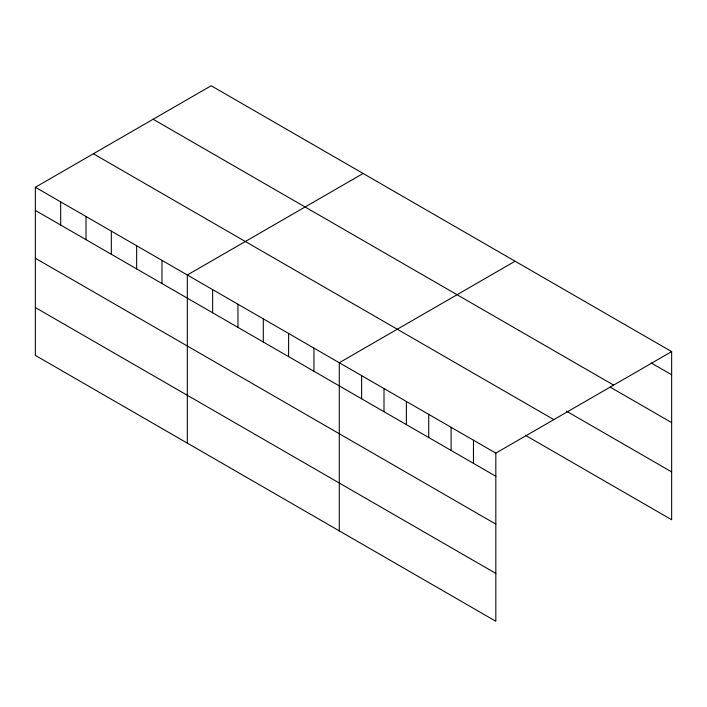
<?xml version="1.0" encoding="UTF-8"?>
<svg xmlns="http://www.w3.org/2000/svg" width="707" height="707" viewBox="0 0 707 707"><rect width="100%" height="100%" fill="white"/><g stroke="black" fill="none" stroke-linecap="round" stroke-linejoin="round"><path stroke-width="1.06" d="M35.35 187.258L495.828 453.116L495.828 621.25L35.35 355.391L35.35 187.258L211.172 85.75L671.65 351.609L671.65 519.742L525.336 435.265M363.124 173.489L187.311 274.996L187.311 443.121M515.085 261.219L339.272 362.726L339.272 530.851M495.828 453.116L671.65 351.609M651.147 362.93L671.65 374.763M153.145 119.253L613.632 385.112M610.141 387.091L671.65 422.609M566.342 411.103L671.65 471.896M93.368 153.764L553.855 419.622M35.35 210.412L495.828 476.271M35.35 258.258L495.828 524.117M35.35 307.545L495.828 573.404M473.469 440.205L473.469 463.359M451.101 427.293L451.101 450.447M428.734 414.382L428.734 437.536M406.366 401.47L406.366 424.624M383.998 388.55L383.998 411.704M361.63 375.638L361.63 398.792M313.943 348.1L313.943 371.263M288.615 333.483L288.615 356.637M263.287 318.857L263.287 342.011M237.959 304.24L237.959 327.394M212.639 289.614L212.639 312.768M161.983 260.37L161.983 283.525M136.654 245.753L136.654 268.907M111.326 231.127L111.326 254.281M86.007 216.501L86.007 239.664M60.678 201.884L60.678 225.038"/></g></svg>
